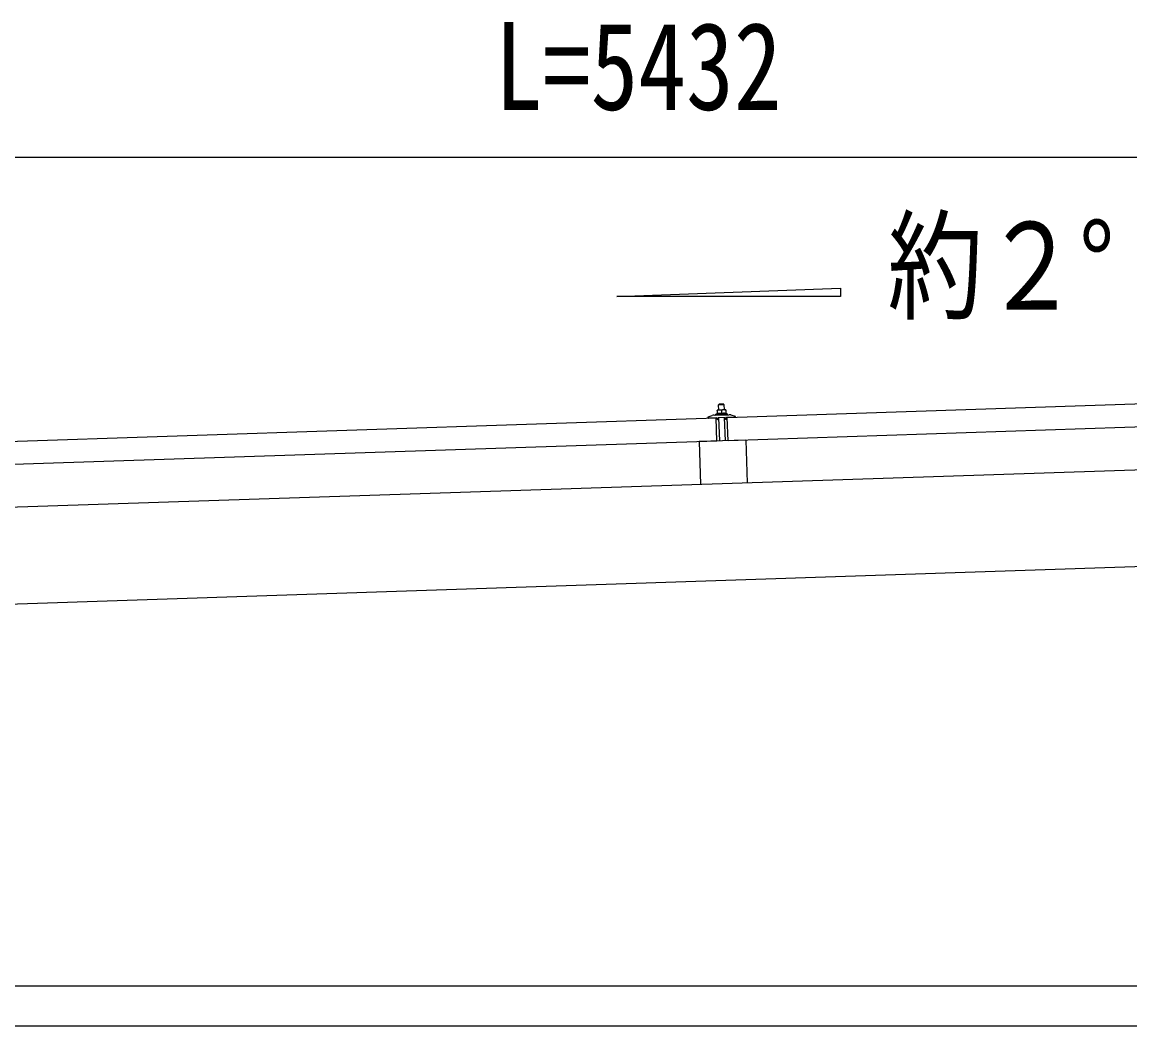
# Model space of a CAD drawing. Units: millimetres, scale not verified. Extents: x -16820 to 16820, y -11880 to 11880.
# Drawn here: x -2333 to -668, y -3171 to -1661 of the extents above; entities that cross this region are included whole.
import ezdxf
from ezdxf.enums import TextEntityAlignment as Align

# ---------------------------------------------------------------- set-up
doc = ezdxf.new("R2010")
doc.units = ezdxf.units.MM
doc.header["$LTSCALE"] = 50
for name, color, linetype in [('0-4_YKK_13', 4, 'Continuous'), ('0-5_YKK_A1', 4, 'Continuous'), ('0-6_YKK_D', 6, 'Continuous')]:
    doc.layers.add(name, color=color, linetype=linetype)
doc.styles.add('ＭＳ ゴシック', font='')
doc.styles.get('ＭＳ ゴシック').set_extended_font_data('MS Gothic')

msp = doc.modelspace()

# ---------------------------------------------------------------- linework, layer by layer
at = {"layer": '0-4_YKK_13'}
for p, q in [((-1273.27, -2255.75), (-139.9, -2217.97)), ((-1285.39, -2244.58), (-1288.64, -2244.69)), ((-1288.64, -2244.69), (-1288.64, -2244.69)), ((-1288.64, -2244.69), (-1288.64, -2244.69)), ((-1288.64, -2244.69), (-1288.64, -2244.69)), ((-1288.64, -2244.69), (-1288.64, -2244.69)), ((-1288.64, -2244.69), (-1288.64, -2244.69)), ((-1288.64, -2244.69), (-1288.64, -2244.69)), ((-1288.64, -2244.7), (-1288.64, -2244.69)), ((-1288.64, -2244.7), (-1288.64, -2244.7)), ((-1288.64, -2244.7), (-1288.64, -2244.7)), ((-1288.64, -2244.7), (-1288.64, -2244.7)), ((-1288.64, -2244.7), (-1288.64, -2244.7)), ((-1288.64, -2244.71), (-1288.64, -2244.7)), ((-1288.64, -2244.71), (-1288.64, -2244.71)), ((-1288.64, -2244.72), (-1288.64, -2244.71)), ((-1288.64, -2244.72), (-1288.64, -2244.72)), ((-1288.64, -2244.73), (-1288.64, -2244.72)), ((-1288.64, -2244.74), (-1288.64, -2244.73)), ((-1288.64, -2244.76), (-1288.64, -2244.74)), ((-1288.64, -2244.77), (-1288.64, -2244.76)), ((-1288.64, -2244.79), (-1288.64, -2244.77)), ((-1288.63, -2244.8), (-1288.64, -2244.79)), ((-1288.63, -2244.82), (-1288.63, -2244.8)), ((-1288.63, -2244.84), (-1288.63, -2244.82)), ((-1288.63, -2244.86), (-1288.63, -2244.84)), ((-1288.63, -2244.88), (-1288.63, -2244.86)), ((-1288.63, -2244.9), (-1288.63, -2244.88)), ((-1288.63, -2244.92), (-1288.63, -2244.9)), ((-1288.63, -2244.95), (-1288.63, -2244.92)), ((-1288.63, -2244.97), (-1288.63, -2244.95)), ((-1288.63, -2244.99), (-1288.63, -2244.97)), ((-1288.63, -2245.02), (-1288.63, -2244.99)), ((-1288.63, -2245.04), (-1288.63, -2245.02)), ((-1288.63, -2245.07), (-1288.63, -2245.04)), ((-1288.63, -2245.09), (-1288.63, -2245.07)), ((-1288.62, -2245.11), (-1288.63, -2245.09)), ((-1288.62, -2245.13), (-1288.62, -2245.11)), ((-1288.62, -2245.14), (-1288.62, -2245.13)), ((-1288.62, -2245.16), (-1288.62, -2245.14)), ((-1288.62, -2245.18), (-1288.62, -2245.16)), ((-1288.62, -2245.19), (-1288.62, -2245.18)), ((-1288.37, -2245.18), (-1288.62, -2245.27)), ((-1288.62, -2245.2), (-1288.62, -2245.19)), ((-1288.62, -2245.27), (-1288.62, -2245.2)), ((-1288.62, -2245.27), (-1288.45, -2250.27)), ((-1288.32, -2245.17), (-1288.37, -2245.18)), ((-1288.26, -2245.15), (-1288.32, -2245.17)), ((-1288.2, -2245.13), (-1288.26, -2245.15)), ((-1288.14, -2245.1), (-1288.2, -2245.13)), ((-1288.06, -2245.08), (-1288.14, -2245.1)), ((-1287.99, -2245.05), (-1288.06, -2245.08)), ((-1287.91, -2245.03), (-1287.99, -2245.05)), ((-1287.82, -2245), (-1287.91, -2245.03)), ((-1287.73, -2244.97), (-1287.82, -2245)), ((-1287.63, -2244.93), (-1287.73, -2244.97)), ((-1287.54, -2244.9), (-1287.63, -2244.93)), ((-1287.44, -2244.87), (-1287.54, -2244.9)), ((-1287.34, -2244.84), (-1287.44, -2244.87)), ((-1287.23, -2244.82), (-1287.34, -2244.84)), ((-1287.13, -2244.79), (-1287.23, -2244.82)), ((-1287.03, -2244.77), (-1287.13, -2244.79)), ((-1286.92, -2244.74), (-1287.03, -2244.77)), ((-1286.81, -2244.72), (-1286.92, -2244.74)), ((-1286.71, -2244.7), (-1286.81, -2244.72)), ((-1286.6, -2244.69), (-1286.71, -2244.7)), ((-1286.49, -2244.67), (-1286.6, -2244.69)), ((-1286.39, -2244.66), (-1286.49, -2244.67)), ((-1285.44, -2235.57), (-1286.41, -2236.61)), ((-1286.41, -2236.61), (-1278.41, -2236.34)), ((-1286.14, -2244.6), (-1286.41, -2236.61)), ((-1286.29, -2244.64), (-1286.39, -2244.66)), ((-1286.2, -2244.63), (-1286.29, -2244.64)), ((-1286.11, -2244.62), (-1286.2, -2244.63)), ((-1286.03, -2244.61), (-1286.11, -2244.62)), ((-1285.96, -2244.61), (-1286.03, -2244.61)), ((-1285.89, -2244.6), (-1285.96, -2244.61)), ((-1285.82, -2244.6), (-1285.89, -2244.6)), ((-1285.76, -2244.59), (-1285.82, -2244.6)), ((-1285.7, -2244.59), (-1285.76, -2244.59)), ((-1285.65, -2244.59), (-1285.7, -2244.59)), ((-1285.61, -2244.59), (-1285.65, -2244.59)), ((-1285.57, -2244.58), (-1285.61, -2244.59)), ((-1285.53, -2244.58), (-1285.57, -2244.58)), ((-1285.5, -2244.58), (-1285.53, -2244.58)), ((-1285.47, -2244.58), (-1285.5, -2244.58)), ((-1285.45, -2244.58), (-1285.47, -2244.58)), ((-1285.44, -2244.58), (-1285.45, -2244.58)), ((-1279.44, -2235.37), (-1285.44, -2235.57)), ((-1285.43, -2244.58), (-1285.44, -2244.58)), ((-1285.39, -2244.58), (-1285.43, -2244.58)), ((-1278.89, -2244.36), (-1285.39, -2244.58)), ((-1285.11, -2244.58), (-1285.39, -2244.58)), ((-1285.05, -2244.58), (-1285.11, -2244.58)), ((-1284.99, -2244.59), (-1285.05, -2244.58)), ((-1284.92, -2244.59), (-1284.99, -2244.59)), ((-1284.85, -2244.59), (-1284.92, -2244.59)), ((-1284.77, -2244.59), (-1284.85, -2244.59)), ((-1284.68, -2244.59), (-1284.77, -2244.59)), ((-1284.59, -2244.59), (-1284.68, -2244.59)), ((-1284.49, -2244.6), (-1284.59, -2244.59)), ((-1284.39, -2244.6), (-1284.49, -2244.6)), ((-1284.28, -2244.6), (-1284.39, -2244.6)), ((-1284.17, -2244.6), (-1284.28, -2244.6)), ((-1284.06, -2244.61), (-1284.17, -2244.6)), ((-1283.95, -2244.62), (-1284.06, -2244.61)), ((-1283.84, -2244.63), (-1283.95, -2244.62)), ((-1283.73, -2244.65), (-1283.84, -2244.63)), ((-1283.63, -2244.66), (-1283.73, -2244.65)), ((-1283.52, -2244.68), (-1283.63, -2244.66)), ((-1283.41, -2244.71), (-1283.52, -2244.68)), ((-1283.3, -2244.73), (-1283.41, -2244.71)), ((-1283.19, -2244.76), (-1283.3, -2244.73)), ((-1283.09, -2244.79), (-1283.19, -2244.76)), ((-1282.99, -2244.81), (-1283.09, -2244.79)), ((-1282.9, -2244.84), (-1282.99, -2244.81)), ((-1282.81, -2244.86), (-1282.9, -2244.84)), ((-1282.72, -2244.89), (-1282.81, -2244.86)), ((-1282.65, -2244.91), (-1282.72, -2244.89)), ((-1282.57, -2244.93), (-1282.65, -2244.91)), ((-1282.51, -2244.95), (-1282.57, -2244.93)), ((-1282.45, -2244.96), (-1282.51, -2244.95)), ((-1282.39, -2244.98), (-1282.45, -2244.96)), ((-1282.12, -2245.05), (-1282.39, -2244.98)), ((-1281.88, -2244.97), (-1282.12, -2245.05)), ((-1282.12, -2245.05), (-1281.96, -2250.05)), ((-1281.82, -2244.95), (-1281.88, -2244.97)), ((-1281.77, -2244.93), (-1281.82, -2244.95)), ((-1281.71, -2244.91), (-1281.77, -2244.93)), ((-1281.64, -2244.89), (-1281.71, -2244.91)), ((-1281.57, -2244.86), (-1281.64, -2244.89)), ((-1281.49, -2244.84), (-1281.57, -2244.86)), ((-1281.41, -2244.81), (-1281.49, -2244.84)), ((-1281.32, -2244.78), (-1281.41, -2244.81)), ((-1281.23, -2244.75), (-1281.32, -2244.78)), ((-1281.14, -2244.72), (-1281.23, -2244.75)), ((-1281.04, -2244.69), (-1281.14, -2244.72)), ((-1280.94, -2244.65), (-1281.04, -2244.69)), ((-1280.84, -2244.63), (-1280.94, -2244.65)), ((-1280.74, -2244.6), (-1280.84, -2244.63)), ((-1280.63, -2244.57), (-1280.74, -2244.6)), ((-1280.53, -2244.55), (-1280.63, -2244.57)), ((-1280.42, -2244.53), (-1280.53, -2244.55)), ((-1280.32, -2244.51), (-1280.42, -2244.53)), ((-1280.21, -2244.49), (-1280.32, -2244.51)), ((-1280.1, -2244.47), (-1280.21, -2244.49)), ((-1279.99, -2244.45), (-1280.1, -2244.47)), ((-1279.89, -2244.44), (-1279.99, -2244.45)), ((-1279.8, -2244.43), (-1279.89, -2244.44)), ((-1279.7, -2244.42), (-1279.8, -2244.43)), ((-1279.62, -2244.41), (-1279.7, -2244.42)), ((-1279.54, -2244.4), (-1279.62, -2244.41)), ((-1279.46, -2244.39), (-1279.54, -2244.4)), ((-1279.39, -2244.38), (-1279.46, -2244.39)), ((-1279.44, -2235.37), (-1278.41, -2236.34)), ((-1279.32, -2244.38), (-1279.39, -2244.38)), ((-1279.26, -2244.38), (-1279.32, -2244.38)), ((-1279.21, -2244.37), (-1279.26, -2244.38)), ((-1279.16, -2244.37), (-1279.21, -2244.37)), ((-1279.11, -2244.37), (-1279.16, -2244.37)), ((-1279.07, -2244.37), (-1279.11, -2244.37)), ((-1279.03, -2244.37), (-1279.07, -2244.37)), ((-1279, -2244.37), (-1279.03, -2244.37)), ((-1278.98, -2244.36), (-1279, -2244.37)), ((-1278.96, -2244.36), (-1278.98, -2244.36)), ((-1278.94, -2244.36), (-1278.96, -2244.36)), ((-1278.93, -2244.36), (-1278.94, -2244.36)), ((-1278.89, -2244.36), (-1278.93, -2244.36)), ((-1275.65, -2244.25), (-1278.89, -2244.36)), ((-1278.62, -2244.37), (-1278.89, -2244.36)), ((-1278.56, -2244.37), (-1278.62, -2244.37)), ((-1278.49, -2244.37), (-1278.56, -2244.37)), ((-1278.42, -2244.37), (-1278.49, -2244.37)), ((-1278.35, -2244.37), (-1278.42, -2244.37)), ((-1278.41, -2236.34), (-1278.14, -2244.34)), ((-1278.27, -2244.37), (-1278.35, -2244.37)), ((-1278.18, -2244.38), (-1278.27, -2244.37)), ((-1278.09, -2244.38), (-1278.18, -2244.38)), ((-1278, -2244.38), (-1278.09, -2244.38)), ((-1277.89, -2244.38), (-1278, -2244.38)), ((-1277.79, -2244.38), (-1277.89, -2244.38)), ((-1277.68, -2244.39), (-1277.79, -2244.38)), ((-1277.57, -2244.39), (-1277.68, -2244.39)), ((-1277.46, -2244.4), (-1277.57, -2244.39)), ((-1277.35, -2244.42), (-1277.46, -2244.4)), ((-1277.24, -2244.43), (-1277.35, -2244.42)), ((-1277.13, -2244.45), (-1277.24, -2244.43)), ((-1277.02, -2244.47), (-1277.13, -2244.45)), ((-1276.91, -2244.49), (-1277.02, -2244.47)), ((-1276.8, -2244.51), (-1276.91, -2244.49)), ((-1276.7, -2244.54), (-1276.8, -2244.51)), ((-1276.59, -2244.57), (-1276.7, -2244.54)), ((-1276.49, -2244.6), (-1276.59, -2244.57)), ((-1276.4, -2244.62), (-1276.49, -2244.6)), ((-1276.31, -2244.65), (-1276.4, -2244.62)), ((-1276.23, -2244.67), (-1276.31, -2244.65)), ((-1276.15, -2244.69), (-1276.23, -2244.67)), ((-1276.08, -2244.71), (-1276.15, -2244.69)), ((-1276.01, -2244.73), (-1276.08, -2244.71)), ((-1275.95, -2244.75), (-1276.01, -2244.73)), ((-1275.89, -2244.76), (-1275.95, -2244.75)), ((-1275.63, -2244.83), (-1275.89, -2244.76)), ((-1275.65, -2244.25), (-1275.65, -2244.26)), ((-1275.65, -2244.26), (-1275.65, -2244.27)), ((-1275.65, -2244.26), (-1275.65, -2244.26)), ((-1275.65, -2244.26), (-1275.65, -2244.26)), ((-1275.65, -2244.26), (-1275.65, -2244.26)), ((-1275.65, -2244.26), (-1275.65, -2244.26)), ((-1275.65, -2244.26), (-1275.65, -2244.26)), ((-1275.65, -2244.26), (-1275.65, -2244.26)), ((-1275.65, -2244.26), (-1275.65, -2244.26)), ((-1275.65, -2244.27), (-1275.64, -2244.27)), ((-1275.65, -2244.27), (-1275.65, -2244.27)), ((-1275.65, -2244.27), (-1275.65, -2244.27)), ((-1275.64, -2244.27), (-1275.64, -2244.28)), ((-1275.64, -2244.28), (-1275.64, -2244.29)), ((-1275.64, -2244.28), (-1275.64, -2244.28)), ((-1275.64, -2244.29), (-1275.64, -2244.3)), ((-1275.64, -2244.3), (-1275.64, -2244.31)), ((-1275.64, -2244.31), (-1275.64, -2244.32)), ((-1275.64, -2244.32), (-1275.64, -2244.34)), ((-1275.64, -2244.34), (-1275.64, -2244.35)), ((-1275.64, -2244.35), (-1275.64, -2244.37)), ((-1275.64, -2244.37), (-1275.64, -2244.39)), ((-1275.64, -2244.39), (-1275.64, -2244.41)), ((-1275.64, -2244.41), (-1275.64, -2244.43)), ((-1275.64, -2244.43), (-1275.64, -2244.45)), ((-1275.64, -2244.45), (-1275.64, -2244.47)), ((-1275.64, -2244.47), (-1275.64, -2244.49)), ((-1275.64, -2244.49), (-1275.64, -2244.51)), ((-1275.64, -2244.51), (-1275.64, -2244.54)), ((-1275.64, -2244.54), (-1275.64, -2244.56)), ((-1275.64, -2244.56), (-1275.63, -2244.58)), ((-1275.63, -2244.58), (-1275.63, -2244.61)), ((-1275.63, -2244.61), (-1275.63, -2244.63)), ((-1275.63, -2244.63), (-1275.63, -2244.65)), ((-1275.63, -2244.65), (-1275.63, -2244.67)), ((-1275.63, -2244.67), (-1275.63, -2244.69)), ((-1275.63, -2244.69), (-1275.63, -2244.71)), ((-1275.63, -2244.71), (-1275.63, -2244.73)), ((-1275.63, -2244.73), (-1275.63, -2244.74)), ((-1275.63, -2244.74), (-1275.63, -2244.76)), ((-1275.63, -2244.76), (-1275.63, -2244.77)), ((-1275.63, -2244.77), (-1275.63, -2244.83)), ((-1275.63, -2244.83), (-1275.46, -2249.84)), ((-2423.63, -2294.1), (-1290.26, -2256.32)), ((-1302.26, -2256.15), (-1302.29, -2255.51)), ((-1301.95, -2255.03), (-1295.83, -2252.88)), ((-1289.18, -2256.21), (-1301.75, -2256.63)), ((-1292.86, -2252.33), (-1270.92, -2251.6)), ((-1290.44, -2250.75), (-1273.45, -2250.18)), ((-1290.39, -2252.25), (-1273.4, -2251.68)), ((-1289.09, -2291.3), (-1290.26, -2256.32)), ((-1288.24, -2258.76), (-1288.67, -2256.61)), ((-1288.26, -2250.22), (-1288.45, -2250.27)), ((-1288.22, -2250.21), (-1288.26, -2250.22)), ((-1288.18, -2250.2), (-1288.22, -2250.21)), ((-1288.13, -2250.19), (-1288.18, -2250.2)), ((-1288.07, -2250.17), (-1288.13, -2250.19)), ((-1288.02, -2250.16), (-1288.07, -2250.17)), ((-1287.95, -2250.14), (-1288.02, -2250.16)), ((-1287.89, -2250.13), (-1287.95, -2250.14)), ((-1287.82, -2250.11), (-1287.89, -2250.13)), ((-1287.74, -2250.09), (-1287.82, -2250.11)), ((-1287.66, -2250.07), (-1287.74, -2250.09)), ((-1287.46, -2259.15), (-1287.73, -2259.16)), ((-1287.58, -2250.05), (-1287.66, -2250.07)), ((-1287.49, -2250.03), (-1287.58, -2250.05)), ((-1287.39, -2250.01), (-1287.49, -2250.03)), ((-1287.29, -2249.98), (-1287.39, -2250.01)), ((-1287.19, -2249.96), (-1287.29, -2249.98)), ((-1287.25, -2256.45), (-1287.17, -2258.84)), ((-1287.08, -2249.94), (-1287.19, -2249.96)), ((-1286.97, -2249.92), (-1287.08, -2249.94)), ((-1286.85, -2249.91), (-1286.97, -2249.92)), ((-1276.56, -2255.79), (-1286.96, -2256.14)), ((-1286.73, -2249.89), (-1286.85, -2249.91)), ((-1286.6, -2249.87), (-1286.73, -2249.89)), ((-1286.47, -2249.85), (-1286.6, -2249.87)), ((-1286.34, -2249.83), (-1286.47, -2249.85)), ((-1286.21, -2249.82), (-1286.34, -2249.83)), ((-1286.08, -2249.8), (-1286.21, -2249.82)), ((-1285.95, -2249.79), (-1286.08, -2249.8)), ((-1285.82, -2249.78), (-1285.95, -2249.79)), ((-1285.68, -2249.77), (-1285.82, -2249.78)), ((-1284.59, -2291.08), (-1285.76, -2256.1)), ((-1285.55, -2249.76), (-1285.68, -2249.77)), ((-1285.42, -2249.75), (-1285.55, -2249.76)), ((-1285.28, -2249.74), (-1285.42, -2249.75)), ((-1285.15, -2249.74), (-1285.28, -2249.74)), ((-1285.01, -2249.74), (-1285.15, -2249.74)), ((-1284.88, -2249.73), (-1285.01, -2249.74)), ((-1284.74, -2249.73), (-1284.88, -2249.73)), ((-1284.61, -2249.74), (-1284.74, -2249.73)), ((-1284.47, -2249.74), (-1284.61, -2249.74)), ((-1284.34, -2249.74), (-1284.47, -2249.74)), ((-1284.2, -2249.75), (-1284.34, -2249.74)), ((-1284.07, -2249.76), (-1284.2, -2249.75)), ((-1283.94, -2249.77), (-1284.07, -2249.76)), ((-1283.8, -2249.78), (-1283.94, -2249.77)), ((-1283.68, -2249.79), (-1283.8, -2249.78)), ((-1283.56, -2249.8), (-1283.68, -2249.79)), ((-1283.44, -2249.81), (-1283.56, -2249.8)), ((-1283.32, -2249.82), (-1283.44, -2249.81)), ((-1283.22, -2249.83), (-1283.32, -2249.82)), ((-1283.11, -2249.85), (-1283.22, -2249.83)), ((-1283.01, -2249.86), (-1283.11, -2249.85)), ((-1282.92, -2249.88), (-1283.01, -2249.86)), ((-1282.83, -2249.89), (-1282.92, -2249.88)), ((-1282.74, -2249.91), (-1282.83, -2249.89)), ((-1282.66, -2249.92), (-1282.74, -2249.91)), ((-1282.59, -2249.94), (-1282.66, -2249.92)), ((-1282.52, -2249.95), (-1282.59, -2249.94)), ((-1282.45, -2249.96), (-1282.52, -2249.95)), ((-1282.38, -2249.98), (-1282.45, -2249.96)), ((-1282.33, -2249.99), (-1282.38, -2249.98)), ((-1282.27, -2250), (-1282.33, -2249.99)), ((-1282.22, -2250.01), (-1282.27, -2250)), ((-1282.17, -2250.01), (-1282.22, -2250.01)), ((-1281.96, -2250.05), (-1282.17, -2250.01)), ((-1281.77, -2250.01), (-1281.96, -2250.05)), ((-1281.73, -2250), (-1281.77, -2250.01)), ((-1281.68, -2249.98), (-1281.73, -2250)), ((-1281.63, -2249.97), (-1281.68, -2249.98)), ((-1281.58, -2249.96), (-1281.63, -2249.97)), ((-1281.52, -2249.94), (-1281.58, -2249.96)), ((-1281.46, -2249.93), (-1281.52, -2249.94)), ((-1281.39, -2249.91), (-1281.46, -2249.93)), ((-1281.32, -2249.89), (-1281.39, -2249.91)), ((-1281.24, -2249.87), (-1281.32, -2249.89)), ((-1281.16, -2249.85), (-1281.24, -2249.87)), ((-1281.08, -2249.83), (-1281.16, -2249.85)), ((-1280.99, -2249.81), (-1281.08, -2249.83)), ((-1280.9, -2249.79), (-1280.99, -2249.81)), ((-1280.8, -2249.77), (-1280.9, -2249.79)), ((-1280.69, -2249.75), (-1280.8, -2249.77)), ((-1280.59, -2249.73), (-1280.69, -2249.75)), ((-1280.47, -2249.71), (-1280.59, -2249.73)), ((-1280.36, -2249.69), (-1280.47, -2249.71)), ((-1280.23, -2249.67), (-1280.36, -2249.69)), ((-1280.11, -2249.65), (-1280.23, -2249.67)), ((-1279.98, -2249.63), (-1280.11, -2249.65)), ((-1279.85, -2249.61), (-1279.98, -2249.63)), ((-1279.72, -2249.6), (-1279.85, -2249.61)), ((-1279.59, -2249.58), (-1279.72, -2249.6)), ((-1279.45, -2249.57), (-1279.59, -2249.58)), ((-1279.32, -2249.56), (-1279.45, -2249.57)), ((-1279.19, -2249.55), (-1279.32, -2249.56)), ((-1279.05, -2249.54), (-1279.19, -2249.55)), ((-1278.92, -2249.53), (-1279.05, -2249.54)), ((-1278.79, -2249.53), (-1278.92, -2249.53)), ((-1278.65, -2249.52), (-1278.79, -2249.53)), ((-1278.52, -2249.52), (-1278.65, -2249.52)), ((-1278.38, -2249.52), (-1278.52, -2249.52)), ((-1278.25, -2249.52), (-1278.38, -2249.52)), ((-1278.11, -2249.52), (-1278.25, -2249.52)), ((-1277.98, -2249.52), (-1278.11, -2249.52)), ((-1277.84, -2249.53), (-1277.98, -2249.52)), ((-1277.71, -2249.53), (-1277.84, -2249.53)), ((-1277.76, -2255.83), (-1276.6, -2290.81)), ((-1277.57, -2249.54), (-1277.71, -2249.53)), ((-1277.44, -2249.55), (-1277.57, -2249.54)), ((-1277.31, -2249.56), (-1277.44, -2249.55)), ((-1277.18, -2249.57), (-1277.31, -2249.56)), ((-1277.06, -2249.58), (-1277.18, -2249.57)), ((-1276.94, -2249.59), (-1277.06, -2249.58)), ((-1276.83, -2249.61), (-1276.94, -2249.59)), ((-1276.72, -2249.62), (-1276.83, -2249.61)), ((-1276.62, -2249.63), (-1276.72, -2249.62)), ((-1276.52, -2249.65), (-1276.62, -2249.63)), ((-1276.42, -2249.66), (-1276.52, -2249.65)), ((-1276.33, -2249.68), (-1276.42, -2249.66)), ((-1276.25, -2249.69), (-1276.33, -2249.68)), ((-1276.17, -2249.71), (-1276.25, -2249.69)), ((-1276.17, -2258.48), (-1276.25, -2256.08)), ((-1276.09, -2249.72), (-1276.17, -2249.71)), ((-1276.02, -2249.74), (-1276.09, -2249.72)), ((-1275.95, -2249.75), (-1276.02, -2249.74)), ((-1275.89, -2249.76), (-1275.95, -2249.75)), ((-1275.83, -2249.77), (-1275.89, -2249.76)), ((-1275.59, -2258.76), (-1275.86, -2258.77)), ((-1275.77, -2249.78), (-1275.83, -2249.77)), ((-1275.72, -2249.79), (-1275.77, -2249.78)), ((-1275.68, -2249.8), (-1275.72, -2249.79)), ((-1275.46, -2249.84), (-1275.68, -2249.8)), ((-1275.47, -2249.42), (-1273.45, -2250.18)), ((-1274.82, -2256.15), (-1275.11, -2258.32)), ((-1261.77, -2255.3), (-1274.34, -2255.72)), ((-1273.45, -2250.18), (-1273.4, -2251.68)), ((-1267.93, -2251.96), (-1261.67, -2253.68)), ((-1261.31, -2254.15), (-1261.29, -2254.78)), ((-1245.61, -2289.78), (-1315.57, -2292.11)), ((-1315.57, -2292.11), (-1313.43, -2356.47)), ((-1245.61, -2289.78), (-1243.47, -2354.14))]:
    msp.add_line(p, q, dxfattribs=at)
for points in [[(-1290.39, -2252.25), (-1290.44, -2250.75), (-1288.47, -2249.85)], [(-138.73, -2252.95), (-1272.1, -2290.73), (-1273.27, -2255.75)], [(-1289.09, -2291.3), (-2422.46, -2329.08), (-2423.63, -2294.1)]]:
    msp.add_lwpolyline(points, dxfattribs=at)
for centre, radius, start, end in [((-1301.79, -2255.5), 0.5, 109.26318, 181.90915), ((-1301.76, -2256.13), 0.5, 181.90915, 271.90915), ((-1292.53, -2262.33), 10, 91.90915, 109.26318), ((-1289.16, -2256.71), 0.5, 11.37147, 91.90915), ((-1287.75, -2258.66), 0.5, 191.37147, 271.90915), ((-1287.47, -2258.85), 0.3, 271.90915, 1.90915), ((-1286.95, -2256.44), 0.3, 91.90915, 181.90915), ((-1276.55, -2256.09), 0.3, 1.90915, 91.90915), ((-1275.87, -2258.47), 0.3, 181.90915, 271.90915), ((-1275.6, -2258.26), 0.5, 271.90915, 352.44683), ((-1274.32, -2256.22), 0.5, 91.90915, 172.44683), ((-1270.59, -2261.59), 10, 74.55513, 91.90915), ((-1261.79, -2254.8), 0.5, 271.90915, 1.90915), ((-1261.81, -2254.16), 0.5, 1.90915, 74.55513)]:
    msp.add_arc(centre, radius, start, end, dxfattribs=at)
at = {"layer": '0-5_YKK_A1'}
for p, q in [((-1439.22, -2073.66), (-1103.22, -2061.24)), ((-1103.22, -2061.24), (-1103.22, -2073.66)), ((-1103.22, -2073.66), (-1439.22, -2073.66)), ((1406.97, -2265.87), (-3985.1, -2445.58)), ((-3980.27, -2590.5), (1411.8, -2410.76)), ((-2733.4, -3110.85), (165.6, -3110.85)), ((-2733.4, -3170.85), (165.6, -3170.85))]:
    msp.add_line(p, q, dxfattribs=at)
at = {"layer": '0-6_YKK_D'}
msp.add_line((1229.28, -1864.73), (-3802.51, -1864.73), dxfattribs=at)

# ---------------------------------------------------------------- texts
at = {"layer": '0-5_YKK_A1', "style": 'ＭＳ ゴシック', "width": 0.8}
msp.add_text('約２°', height=132, dxfattribs=at).set_placement((-1032.44, -2133.43), align=Align.BOTTOM_LEFT)
at = {"layer": '0-6_YKK_D', "style": 'ＭＳ ゴシック', "width": 0.8}
msp.add_text('L=5432', height=132, dxfattribs=at).set_placement((-1622.61, -1832.73), align=Align.BOTTOM_LEFT)

doc.saveas('drawing.dxf')
